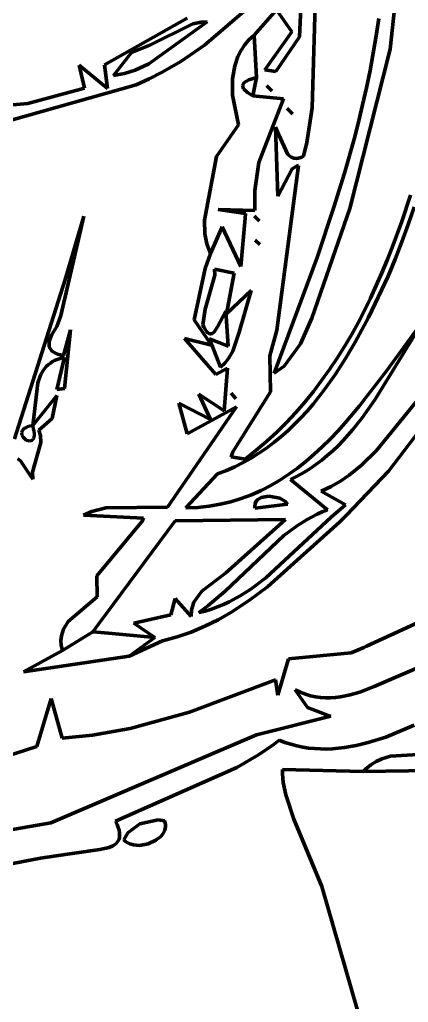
# Model space of a CAD drawing. Header units: millimetres. Extents: x 0 to 10.4, y 0 to 8.2.
# Drawn here: x 7.885 to 8.379, y 1.764 to 3.013 of the extents above; entities that cross this region are included whole.
import ezdxf

# ---------------------------------------------------------------- set-up
doc = ezdxf.new("R2010")
doc.units = ezdxf.units.MM
for name, color, linetype, lineweight in [('color#000000ff', 7, 'CONTINUOUS', 100), ('color#929292ff', 7, 'CONTINUOUS', 100), ('color#ffffffff', 7, 'CONTINUOUS', 100)]:
    doc.layers.add(name, color=color, linetype=linetype, lineweight=lineweight)

msp = doc.modelspace()

# ---------------------------------------------------------------- linework, layer by layer
at = {"layer": 'color#000000ff'}
for p, q in [((8.2625, 3.0974), (8.2567, 2.9007)), ((8.2452, 3.0878), (8.12, 2.9804)), ((8.2408, 2.9909), (8.2452, 3.0878)), ((8.183, 2.9932), (8.2114, 3.0251)), ((8.2114, 3.0251), (8.2309, 2.9972)), ((7.993, 2.9552), (8.0983, 3.0147)), ((8.0494, 2.9568), (8.1235, 3.0101)), ((8.116, 3.0095), (8.1052, 3.0074)), ((8.1235, 3.0101), (8.116, 3.0095)), ((8.1052, 3.0074), (8.0507, 2.9803)), ((8.2309, 2.9972), (8.1967, 2.949)), ((8.1863, 2.9394), (8.183, 2.9932)), ((8.2108, 2.9471), (8.2408, 2.9909)), ((8.0507, 2.9803), (8.0273, 2.9712)), ((8.12, 2.9804), (8.0899, 2.9598)), ((8.0273, 2.9712), (8.0044, 2.9419)), ((8.0899, 2.9598), (8.0663, 2.9459)), ((7.9677, 2.9256), (7.961, 2.955)), ((7.961, 2.955), (7.9968, 2.9255)), ((7.9968, 2.9255), (7.993, 2.9552)), ((8.0187, 2.9443), (8.0323, 2.9487)), ((8.0323, 2.9487), (8.0494, 2.9568)), ((8.1967, 2.949), (8.2108, 2.9471)), ((8.0044, 2.9419), (8.0093, 2.9425)), ((8.0093, 2.9425), (8.0187, 2.9443)), ((8.05, 2.9376), (8.0332, 2.9301)), ((8.0663, 2.9459), (8.05, 2.9376)), ((8.1817, 2.9161), (8.1863, 2.9394)), ((8.0332, 2.9301), (7.8745, 2.8849)), ((7.896, 2.9063), (7.9677, 2.9256)), ((8.1992, 2.9287), (8.2016, 2.9264)), ((8.2056, 2.9224), (8.1992, 2.9287)), ((8.2016, 2.9264), (8.2056, 2.9224)), ((8.2205, 2.9122), (8.1817, 2.9161)), ((8.1892, 2.8312), (8.2205, 2.9122)), ((7.5681, 2.8774), (7.896, 2.9063)), ((8.2249, 2.8998), (8.2289, 2.896)), ((8.2317, 2.8933), (8.2249, 2.8998)), ((8.2567, 2.9007), (8.2499, 2.8567)), ((8.2289, 2.896), (8.2317, 2.8933)), ((8.2141, 2.8672), (8.2102, 2.876)), ((8.2102, 2.876), (8.2131, 2.7884)), ((8.2261, 2.8415), (8.2141, 2.8672)), ((8.2499, 2.8567), (8.246, 2.8392)), ((8.2302, 2.8379), (8.2261, 2.8415)), ((8.2335, 2.8366), (8.2302, 2.8379)), ((8.2371, 2.8363), (8.2335, 2.8366)), ((8.2392, 2.8366), (8.2371, 2.8363)), ((8.2413, 2.8371), (8.2392, 2.8366)), ((8.2436, 2.838), (8.2413, 2.8371)), ((8.246, 2.8392), (8.2436, 2.838)), ((8.1839, 2.7959), (8.1892, 2.8312)), ((8.2395, 2.8274), (8.212, 2.6182)), ((8.2131, 2.7884), (8.2314, 2.8232)), ((8.2314, 2.8232), (8.2379, 2.8271)), ((8.2379, 2.8271), (8.2395, 2.8274)), ((8.1842, 2.7701), (8.1839, 2.7959)), ((8.3707, 2.7565), (8.3817, 2.7899)), ((8.3862, 2.7745), (8.3786, 2.7524)), ((7.9669, 2.763), (7.9378, 2.6371)), ((7.9431, 2.6825), (7.9669, 2.763)), ((8.1724, 2.7664), (8.1377, 2.7715)), ((8.1377, 2.7715), (8.1842, 2.7701)), ((8.1663, 2.6992), (8.1719, 2.7607)), ((8.1719, 2.7607), (8.1724, 2.7664)), ((8.1837, 2.7633), (8.1845, 2.7624)), ((8.1897, 2.757), (8.1837, 2.7633)), ((8.1845, 2.7624), (8.1897, 2.757)), ((8.1276, 2.7155), (8.1425, 2.7495)), ((8.1425, 2.7495), (8.1663, 2.6992)), ((8.3586, 2.7234), (8.3707, 2.7565)), ((8.3786, 2.7524), (8.3705, 2.7304)), ((8.1845, 2.7328), (8.1906, 2.7273)), ((8.1906, 2.7273), (8.1845, 2.7328)), ((8.3522, 2.7071), (8.3586, 2.7234)), ((8.3705, 2.7304), (8.3621, 2.7085)), ((8.1212, 2.6964), (8.1276, 2.7155)), ((8.3454, 2.6909), (8.3522, 2.7071)), ((8.3621, 2.7085), (8.3532, 2.6869)), ((8.1069, 2.6313), (8.1212, 2.6964)), ((8.1334, 2.6881), (8.121, 2.6448)), ((8.1328, 2.6959), (8.1334, 2.6881)), ((8.1578, 2.6908), (8.1328, 2.6959)), ((8.148, 2.639), (8.1578, 2.6908)), ((8.3532, 2.6869), (8.3283, 2.6343)), ((8.3383, 2.6748), (8.3454, 2.6909)), ((7.8791, 2.48), (7.9431, 2.6825)), ((8.3309, 2.6589), (8.3383, 2.6748)), ((8.1792, 2.6688), (8.148, 2.639)), ((8.1643, 2.6156), (8.1792, 2.6688)), ((8.3232, 2.6432), (8.3309, 2.6589)), ((7.9378, 2.6371), (7.9326, 2.6231)), ((8.121, 2.6448), (8.1182, 2.6251)), ((8.1365, 2.6224), (8.1472, 2.6426)), ((8.1472, 2.6426), (8.1502, 2.598)), ((8.3151, 2.6277), (8.3232, 2.6432)), ((7.9326, 2.6231), (7.9261, 2.6127)), ((8.1291, 2.599), (8.1069, 2.6313)), ((8.1182, 2.6251), (8.1195, 2.6222)), ((8.1318, 2.6154), (8.1365, 2.6224)), ((8.3066, 2.6125), (8.3151, 2.6277)), ((8.3283, 2.6343), (8.3114, 2.6029)), ((8.4006, 2.6342), (8.3366, 2.5298)), ((8.3517, 2.5671), (8.3926, 2.6234)), ((8.4967, 2.6271), (8.354, 2.4396)), ((7.9261, 2.6127), (7.9229, 2.6039)), ((7.9412, 2.5861), (7.9502, 2.6187)), ((7.9502, 2.6187), (7.9423, 2.5441)), ((8.1195, 2.6222), (8.1208, 2.6197)), ((8.1208, 2.6197), (8.122, 2.6177)), ((8.122, 2.6177), (8.1232, 2.6161)), ((8.1232, 2.6161), (8.1244, 2.6149)), ((8.1244, 2.6149), (8.1255, 2.614)), ((8.1255, 2.614), (8.1267, 2.6135)), ((8.1267, 2.6135), (8.1277, 2.6134)), ((8.1277, 2.6134), (8.1298, 2.6139)), ((8.1298, 2.6139), (8.1318, 2.6154)), ((8.1562, 2.5916), (8.1643, 2.6156)), ((8.212, 2.6182), (8.2032, 2.5856)), ((8.2978, 2.5975), (8.3066, 2.6125)), ((7.9229, 2.6039), (7.9231, 2.5969)), ((8.1345, 2.5619), (8.0948, 2.6077)), ((8.0948, 2.6077), (8.1291, 2.599)), ((8.1502, 2.598), (8.1264, 2.6071)), ((8.1264, 2.6071), (8.1406, 2.5711)), ((8.2886, 2.5828), (8.2978, 2.5975)), ((8.3114, 2.6029), (8.2993, 2.5823)), ((7.9231, 2.5969), (7.9265, 2.5915)), ((7.9265, 2.5915), (7.9334, 2.5878)), ((7.9334, 2.5878), (7.9412, 2.5861)), ((8.1507, 2.5823), (8.1562, 2.5916)), ((8.2032, 2.5856), (8.2041, 2.5399)), ((7.9217, 2.5743), (7.9192, 2.572)), ((7.9244, 2.5765), (7.9217, 2.5743)), ((7.9273, 2.5784), (7.9244, 2.5765)), ((7.9306, 2.5801), (7.9273, 2.5784)), ((7.9342, 2.5816), (7.9306, 2.5801)), ((7.9328, 2.5428), (7.9425, 2.5838)), ((7.9382, 2.5828), (7.9342, 2.5816)), ((7.9425, 2.5838), (7.9382, 2.5828)), ((8.1406, 2.5711), (8.1461, 2.5765)), ((8.1461, 2.5765), (8.1507, 2.5823)), ((8.2789, 2.5683), (8.2886, 2.5828)), ((8.2993, 2.5823), (8.2864, 2.5623)), ((7.9119, 2.5611), (7.9085, 2.5515)), ((7.9151, 2.5669), (7.9119, 2.5611)), ((7.9192, 2.572), (7.9151, 2.5669)), ((8.1494, 2.5701), (8.1345, 2.5619)), ((8.1453, 2.5156), (8.1494, 2.5701)), ((8.2689, 2.5542), (8.2789, 2.5683)), ((8.2864, 2.5623), (8.2727, 2.5429)), ((8.3171, 2.522), (8.3517, 2.5671)), ((7.9085, 2.5515), (7.9026, 2.5005)), ((8.2584, 2.5404), (8.2689, 2.5542)), ((8.3387, 2.4654), (8.4071, 2.5497)), ((7.902, 2.4971), (7.9328, 2.5352)), ((7.9328, 2.5352), (7.9266, 2.5058)), ((7.9423, 2.5441), (7.9328, 2.5428)), ((8.1277, 2.5047), (8.113, 2.5371)), ((8.113, 2.5371), (8.1453, 2.5156)), ((8.1538, 2.5384), (8.1586, 2.5329)), ((8.16, 2.5314), (8.1538, 2.5384)), ((8.2041, 2.5399), (8.156, 2.4636)), ((8.2474, 2.5269), (8.2584, 2.5404)), ((8.2727, 2.5429), (8.2655, 2.5335)), ((8.0983, 2.4865), (8.0874, 2.5255)), ((8.0874, 2.5255), (8.1277, 2.5047)), ((8.1586, 2.5329), (8.16, 2.5314)), ((8.236, 2.5138), (8.2474, 2.5269)), ((8.258, 2.5244), (8.2503, 2.5155)), ((8.2655, 2.5335), (8.258, 2.5244)), ((8.3366, 2.5298), (8.3202, 2.5067)), ((8.0733, 2.3932), (8.1608, 2.521)), ((8.1608, 2.521), (8.0983, 2.4865)), ((8.2241, 2.501), (8.236, 2.5138)), ((8.2503, 2.5155), (8.2424, 2.5069)), ((8.2988, 2.5004), (8.3171, 2.522)), ((7.9026, 2.5005), (7.902, 2.4971)), ((7.9266, 2.5058), (7.9097, 2.491)), ((8.2118, 2.4887), (8.2241, 2.501)), ((8.2342, 2.4985), (8.2258, 2.4905)), ((8.2424, 2.5069), (8.2342, 2.4985)), ((8.2893, 2.4899), (8.2988, 2.5004)), ((8.3202, 2.5067), (8.3085, 2.492)), ((7.8881, 2.4891), (7.8879, 2.4876)), ((7.8879, 2.4876), (7.8884, 2.4848)), ((7.8887, 2.4905), (7.8881, 2.4891)), ((7.8897, 2.4919), (7.8887, 2.4905)), ((7.8911, 2.4931), (7.8897, 2.4919)), ((7.8931, 2.4943), (7.8911, 2.4931)), ((7.8955, 2.4954), (7.8931, 2.4943)), ((7.8985, 2.4963), (7.8955, 2.4954)), ((7.902, 2.4971), (7.8985, 2.4963)), ((7.9031, 2.4931), (7.902, 2.4971)), ((7.9038, 2.4897), (7.9031, 2.4931)), ((7.9041, 2.4868), (7.9038, 2.4897)), ((7.9041, 2.4843), (7.9041, 2.4868)), ((7.9097, 2.491), (7.912, 2.4842)), ((8.1989, 2.4768), (8.2118, 2.4887)), ((8.2258, 2.4905), (8.2171, 2.4828)), ((8.2796, 2.4798), (8.2893, 2.4899)), ((8.3085, 2.492), (8.2961, 2.4781)), ((7.8884, 2.4848), (7.8899, 2.4822)), ((7.8899, 2.4822), (7.8934, 2.4791)), ((7.8934, 2.4791), (7.8976, 2.4776)), ((7.8976, 2.4776), (7.9002, 2.4779)), ((7.9002, 2.4779), (7.9014, 2.4785)), ((7.9014, 2.4785), (7.9024, 2.4794)), ((7.9124, 2.4755), (7.9017, 2.4378)), ((7.9024, 2.4794), (7.9032, 2.4806)), ((7.9032, 2.4806), (7.9038, 2.4823)), ((7.9038, 2.4823), (7.9041, 2.4843)), ((7.912, 2.4842), (7.9124, 2.4755)), ((8.1855, 2.4653), (8.1989, 2.4768)), ((8.2081, 2.4754), (8.1988, 2.4685)), ((8.2171, 2.4828), (8.2081, 2.4754)), ((8.2697, 2.47), (8.2796, 2.4798)), ((8.2961, 2.4781), (8.2897, 2.4714)), ((8.156, 2.4636), (8.154, 2.4572)), ((8.1716, 2.4542), (8.1855, 2.4653)), ((8.1892, 2.4619), (8.1794, 2.4557)), ((8.1988, 2.4685), (8.1892, 2.4619)), ((8.2491, 2.4516), (8.2595, 2.4606)), ((8.2595, 2.4606), (8.2697, 2.47)), ((8.283, 2.465), (8.2761, 2.4589)), ((8.2897, 2.4714), (8.283, 2.465)), ((8.3196, 2.4465), (8.3387, 2.4654)), ((7.8866, 2.4524), (7.8833, 2.4547)), ((7.8984, 2.4345), (7.8866, 2.4524)), ((8.154, 2.4572), (8.1716, 2.4542)), ((8.1692, 2.45), (8.1587, 2.4447)), ((8.1794, 2.4557), (8.1692, 2.45)), ((8.2384, 2.4431), (8.2491, 2.4516)), ((8.269, 2.453), (8.2616, 2.4474)), ((8.2761, 2.4589), (8.269, 2.453)), ((7.9017, 2.4378), (7.902, 2.4288)), ((8.1367, 2.4356), (8.0965, 2.3925)), ((8.1479, 2.4399), (8.1367, 2.4356)), ((8.1587, 2.4447), (8.1479, 2.4399)), ((8.2159, 2.4277), (8.2273, 2.4351)), ((8.2273, 2.4351), (8.2384, 2.4431)), ((8.2461, 2.4372), (8.2379, 2.4326)), ((8.254, 2.4422), (8.2461, 2.4372)), ((8.2616, 2.4474), (8.254, 2.4422)), ((8.354, 2.4396), (8.2999, 2.3826)), ((8.3039, 2.4338), (8.3196, 2.4465)), ((7.902, 2.4288), (7.8984, 2.4345)), ((8.2042, 2.4208), (8.2159, 2.4277)), ((8.2379, 2.4326), (8.2294, 2.4284)), ((8.2294, 2.4284), (8.2764, 2.3899)), ((8.2808, 2.4194), (8.2927, 2.4262)), ((8.2927, 2.4262), (8.3039, 2.4338)), ((8.1798, 2.4091), (8.1922, 2.4146)), ((8.1922, 2.4146), (8.2042, 2.4208)), ((8.2681, 2.4135), (8.2808, 2.4194)), ((8.2992, 2.3963), (8.2681, 2.4135)), ((8.1401, 2.397), (8.1537, 2.4002)), ((8.1537, 2.4002), (8.1669, 2.4043)), ((8.1669, 2.4043), (8.1798, 2.4091)), ((8.1843, 2.3978), (8.184, 2.3942)), ((8.1856, 2.4008), (8.1843, 2.3978)), ((8.1877, 2.4032), (8.1856, 2.4008)), ((8.1921, 2.4057), (8.1877, 2.4032)), ((8.2017, 2.4074), (8.1921, 2.4057)), ((8.2158, 2.4048), (8.2017, 2.4074)), ((8.2222, 2.401), (8.2158, 2.4048)), ((8.2254, 2.3972), (8.2222, 2.401)), ((7.9666, 2.3831), (7.9769, 2.3879)), ((7.9769, 2.3879), (7.9947, 2.3926)), ((7.9947, 2.3926), (8.0733, 2.3932)), ((8.0965, 2.3925), (8.1115, 2.3931)), ((8.1115, 2.3931), (8.126, 2.3946)), ((8.126, 2.3946), (8.1401, 2.397)), ((8.184, 2.3942), (8.1843, 2.3922)), ((8.1843, 2.3922), (8.2254, 2.3972)), ((8.2696, 2.3873), (8.263, 2.3844)), ((8.2764, 2.3899), (8.2696, 2.3873)), ((8.2809, 2.3805), (8.2992, 2.3963)), ((8.0429, 2.3792), (7.9666, 2.3831)), ((7.9836, 2.3062), (8.0416, 2.3761)), ((8.0828, 2.3759), (7.9854, 2.2447)), ((8.0416, 2.3761), (8.0429, 2.3792)), ((8.2231, 2.3777), (8.0828, 2.3759)), ((8.1468, 2.3096), (8.2231, 2.3777)), ((8.1982, 2.3035), (8.2809, 2.3805)), ((8.2918, 2.3749), (8.2003, 2.2922)), ((8.2503, 2.3778), (8.2381, 2.3702)), ((8.263, 2.3844), (8.2503, 2.3778)), ((8.2999, 2.3826), (8.2918, 2.3749)), ((8.2381, 2.3702), (8.2208, 2.3573)), ((8.2208, 2.3573), (8.1462, 2.2868)), ((8.3257, 2.2168), (8.6298, 2.3569)), ((7.9839, 2.2795), (7.9836, 2.3062)), ((8.1168, 2.2865), (8.1468, 2.3096)), ((8.179, 2.2892), (8.1982, 2.3035)), ((8.1067, 2.2727), (8.1168, 2.2865)), ((8.1462, 2.2868), (8.1243, 2.2678)), ((8.1655, 2.2807), (8.179, 2.2892)), ((8.2003, 2.2922), (8.1774, 2.2751)), ((7.9469, 2.2482), (7.9839, 2.2795)), ((8.0773, 2.2564), (8.0831, 2.2771)), ((8.0831, 2.2771), (8.1031, 2.2546)), ((8.1037, 2.263), (8.1067, 2.2727)), ((8.1441, 2.2697), (8.1514, 2.2731)), ((8.1514, 2.2731), (8.1655, 2.2807)), ((8.1774, 2.2751), (8.1537, 2.2596)), ((8.1031, 2.2546), (8.1037, 2.263)), ((8.1243, 2.2678), (8.1129, 2.2593)), ((8.1129, 2.2593), (8.121, 2.2614)), ((8.121, 2.2614), (8.1289, 2.2638)), ((8.1289, 2.2638), (8.1366, 2.2666)), ((8.1366, 2.2666), (8.1441, 2.2697)), ((7.941, 2.2382), (7.9469, 2.2482)), ((8.0303, 2.246), (8.0773, 2.2564)), ((8.1374, 2.2503), (8.1205, 2.242)), ((8.1537, 2.2596), (8.1374, 2.2503)), ((7.9384, 2.23), (7.941, 2.2382)), ((7.9854, 2.2447), (7.9783, 2.235)), ((8.0572, 2.2277), (8.0303, 2.246)), ((8.1205, 2.242), (8.1032, 2.2347)), ((7.9378, 2.2241), (7.9384, 2.23)), ((7.9382, 2.2179), (7.9378, 2.2241)), ((7.9783, 2.235), (7.9397, 2.2112)), ((8.0245, 2.2042), (8.0572, 2.2277)), ((8.0668, 2.2237), (8.0245, 2.2042)), ((8.0761, 2.2259), (8.0668, 2.2237)), ((8.0853, 2.2285), (8.0761, 2.2259)), ((8.0943, 2.2314), (8.0853, 2.2285)), ((8.1032, 2.2347), (8.0943, 2.2314)), ((7.9397, 2.2112), (7.9382, 2.2179)), ((8.3065, 2.2082), (8.3226, 2.215)), ((8.3226, 2.215), (8.3257, 2.2168)), ((8.2132, 2.1545), (8.2269, 2.2008)), ((8.2269, 2.2008), (8.3065, 2.2082)), ((8.4026, 2.1942), (8.3355, 2.1653)), ((8.101, 2.1328), (8.2103, 2.1738)), ((8.2103, 2.1738), (8.2132, 2.1545)), ((8.2417, 2.1581), (8.2351, 2.1611)), ((8.2351, 2.1611), (8.251, 2.1386)), ((8.3355, 2.1653), (8.3173, 2.1584)), ((7.9072, 2.0893), (7.9254, 2.1502)), ((7.9254, 2.1502), (7.9394, 2.0997)), ((8.2483, 2.1557), (8.2417, 2.1581)), ((8.2548, 2.1538), (8.2483, 2.1557)), ((8.2612, 2.1524), (8.2548, 2.1538)), ((8.2676, 2.1516), (8.2612, 2.1524)), ((8.2739, 2.1511), (8.2676, 2.1516)), ((8.2802, 2.1511), (8.2739, 2.1511)), ((8.2865, 2.1515), (8.2802, 2.1511)), ((8.2927, 2.1523), (8.2865, 2.1515)), ((8.305, 2.1548), (8.2927, 2.1523)), ((8.3173, 2.1584), (8.305, 2.1548)), ((8.251, 2.1386), (8.2783, 2.128)), ((8.0259, 2.1123), (8.101, 2.1328)), ((8.2807, 2.1277), (8.186, 2.1039)), ((8.2783, 2.128), (8.2807, 2.1277)), ((7.9781, 2.1037), (8.0259, 2.1123)), ((8.3502, 2.1012), (8.3863, 2.1163)), ((8.186, 2.1039), (7.9252, 1.9923)), ((7.9394, 2.0997), (7.9781, 2.1037)), ((8.328, 2.0941), (8.3502, 2.1012)), ((7.5485, 1.9734), (7.9072, 2.0893)), ((8.1887, 2.0786), (8.2084, 2.0923)), ((8.2084, 2.0923), (8.2148, 2.0972)), ((8.2148, 2.0972), (8.2222, 2.0944)), ((8.2222, 2.0944), (8.2297, 2.092)), ((8.2297, 2.092), (8.2372, 2.09)), ((8.2372, 2.09), (8.2448, 2.0885)), ((8.2448, 2.0885), (8.2523, 2.0873)), ((8.2523, 2.0873), (8.2599, 2.0865)), ((8.2599, 2.0865), (8.2675, 2.0861)), ((8.2675, 2.0861), (8.2751, 2.086)), ((8.2751, 2.086), (8.2827, 2.0863)), ((8.2827, 2.0863), (8.2978, 2.0878)), ((8.2978, 2.0878), (8.3129, 2.0904)), ((8.3129, 2.0904), (8.328, 2.0941)), ((8.1611, 2.0626), (8.1887, 2.0786)), ((8.3454, 2.0734), (8.3383, 2.0701)), ((8.3565, 2.0768), (8.3454, 2.0734)), ((8.4193, 2.0809), (8.3565, 2.0768)), ((8.0071, 1.9944), (8.1611, 2.0626)), ((8.3247, 2.0605), (8.3215, 2.0573)), ((8.3313, 2.0658), (8.3247, 2.0605)), ((8.3383, 2.0701), (8.3313, 2.0658)), ((8.3215, 2.0573), (8.2191, 2.06)), ((8.2191, 2.06), (8.2192, 2.0544)), ((8.2192, 2.0544), (8.2202, 2.0435)), ((8.2202, 2.0435), (8.2233, 2.0276)), ((8.2233, 2.0276), (8.2335, 1.9969)), ((7.9252, 1.9923), (7.844, 1.9782)), ((8.0091, 1.9902), (8.0071, 1.9944)), ((8.0106, 1.9863), (8.0091, 1.9902)), ((8.0116, 1.9827), (8.0106, 1.9863)), ((8.0381, 1.9911), (8.0228, 1.9795)), ((8.0613, 1.996), (8.0381, 1.9911)), ((8.0692, 1.9948), (8.0613, 1.996)), ((8.07, 1.9922), (8.0692, 1.9948)), ((8.0705, 1.9898), (8.07, 1.9922)), ((8.0703, 1.985), (8.0705, 1.9874)), ((8.0705, 1.9874), (8.0705, 1.9898)), ((8.2335, 1.9969), (8.269, 1.9113)), ((8.0122, 1.9795), (8.0116, 1.9827)), ((8.0116, 1.9716), (8.0122, 1.9739)), ((8.0124, 1.9766), (8.0122, 1.9795)), ((8.0122, 1.9739), (8.0124, 1.9766)), ((8.0228, 1.9795), (8.0179, 1.9707)), ((8.0585, 1.97), (8.0646, 1.9748)), ((8.0646, 1.9748), (8.0677, 1.9786)), ((8.0677, 1.9786), (8.0697, 1.9828)), ((8.0697, 1.9828), (8.0703, 1.985)), ((7.9871, 1.9583), (7.9989, 1.961)), ((7.9989, 1.961), (8.0038, 1.9631)), ((8.0038, 1.9631), (8.0059, 1.9644)), ((8.0059, 1.9644), (8.0078, 1.9659)), ((8.0078, 1.9659), (8.0094, 1.9675)), ((8.0094, 1.9675), (8.0107, 1.9694)), ((8.0107, 1.9694), (8.0116, 1.9716)), ((8.0179, 1.9707), (8.0194, 1.969)), ((8.0194, 1.969), (8.0212, 1.9676)), ((8.0212, 1.9676), (8.0252, 1.9654)), ((8.0252, 1.9654), (8.0299, 1.9641)), ((8.0299, 1.9641), (8.0377, 1.9636)), ((8.0377, 1.9636), (8.0485, 1.9655)), ((8.0485, 1.9655), (8.0585, 1.97)), ((7.912, 1.9473), (7.932, 1.9505)), ((7.932, 1.9505), (7.952, 1.9534)), ((7.952, 1.9534), (7.9871, 1.9583)), ((7.8724, 1.9396), (7.8921, 1.9436)), ((7.8921, 1.9436), (7.912, 1.9473)), ((8.269, 1.9113), (8.3636, 1.5836))]:
    msp.add_line(p, q, dxfattribs=at)
at = {"layer": 'color#929292ff'}
for p, q in [((8.3733, 3.1353), (8.3558, 2.9753)), ((8.3383, 2.9922), (8.3415, 3.0143)), ((8.1709, 2.9803), (8.1765, 2.987)), ((8.1765, 2.987), (8.183, 2.9932)), ((8.183, 2.9932), (8.1863, 2.9394)), ((8.3345, 2.9702), (8.3383, 2.9922)), ((8.1626, 2.9658), (8.1663, 2.9732)), ((8.1663, 2.9732), (8.1709, 2.9803)), ((8.3558, 2.9753), (8.3048, 2.7727)), ((8.1585, 2.9541), (8.1626, 2.9658)), ((8.3304, 2.9482), (8.3345, 2.9702)), ((8.1557, 2.9378), (8.1585, 2.9541)), ((8.3258, 2.9263), (8.3304, 2.9482)), ((8.1557, 2.9167), (8.1557, 2.9378)), ((8.1766, 2.9365), (8.1706, 2.9331)), ((8.1863, 2.9394), (8.1766, 2.9365)), ((8.1706, 2.9331), (8.1683, 2.9293)), ((8.1683, 2.9293), (8.1697, 2.925)), ((8.1697, 2.925), (8.1749, 2.9202)), ((8.1992, 2.9287), (8.2056, 2.9224)), ((8.2016, 2.9264), (8.1992, 2.9287)), ((8.2056, 2.9224), (8.2016, 2.9264)), ((8.3209, 2.9044), (8.3258, 2.9263)), ((8.1632, 2.8791), (8.1557, 2.9167)), ((8.1749, 2.9202), (8.1817, 2.9161)), ((8.1817, 2.9161), (8.2205, 2.9122)), ((8.2205, 2.9122), (8.1892, 2.8312)), ((8.3156, 2.8827), (8.3209, 2.9044)), ((8.1354, 2.8389), (8.1632, 2.8791)), ((8.31, 2.8609), (8.3156, 2.8827)), ((8.2978, 2.8177), (8.31, 2.8609)), ((8.1202, 2.7579), (8.1354, 2.8389)), ((8.1892, 2.8312), (8.1839, 2.7959)), ((8.2845, 2.7747), (8.2978, 2.8177)), ((8.1839, 2.7959), (8.1842, 2.7701)), ((8.3048, 2.7727), (8.2566, 2.6334)), ((8.263, 2.7107), (8.2845, 2.7747)), ((8.1842, 2.7701), (8.1377, 2.7715)), ((8.1377, 2.7715), (8.1724, 2.7664)), ((8.1719, 2.7607), (8.1663, 2.6992)), ((8.1724, 2.7664), (8.1719, 2.7607)), ((8.1837, 2.7633), (8.1897, 2.757)), ((8.1845, 2.7624), (8.1837, 2.7633)), ((8.1897, 2.757), (8.1845, 2.7624)), ((8.1207, 2.7408), (8.1202, 2.7579)), ((8.1425, 2.7495), (8.1276, 2.7155)), ((8.1663, 2.6992), (8.1425, 2.7495)), ((8.1231, 2.7281), (8.1207, 2.7408)), ((8.1259, 2.7197), (8.1231, 2.7281)), ((8.1845, 2.7328), (8.1906, 2.7273)), ((8.1906, 2.7273), (8.1845, 2.7328)), ((8.1276, 2.7155), (8.1259, 2.7197)), ((8.2086, 2.5637), (8.263, 2.7107)), ((8.2566, 2.6334), (8.2421, 2.6007)), ((8.2421, 2.6007), (8.2211, 2.5724)), ((8.2211, 2.5724), (8.2086, 2.5637)), ((8.184, 2.3942), (8.1843, 2.3978)), ((8.1843, 2.3978), (8.1856, 2.4008)), ((8.1856, 2.4008), (8.1877, 2.4032)), ((8.1877, 2.4032), (8.1921, 2.4057)), ((8.1921, 2.4057), (8.2017, 2.4074)), ((8.2017, 2.4074), (8.2158, 2.4048)), ((8.2158, 2.4048), (8.2222, 2.401)), ((8.2222, 2.401), (8.2254, 2.3972)), ((8.1843, 2.3922), (8.184, 2.3942)), ((8.2254, 2.3972), (8.1843, 2.3922)), ((7.9397, 2.2112), (7.9783, 2.235)), ((7.9783, 2.235), (7.9983, 2.2331)), ((7.9983, 2.2331), (8.0572, 2.2277)), ((8.0572, 2.2277), (8.0245, 2.2042)), ((7.8904, 2.1841), (7.9397, 2.2112)), ((8.0245, 2.2042), (7.8904, 2.1841)), ((8.3383, 2.0701), (8.3454, 2.0734)), ((8.3454, 2.0734), (8.3565, 2.0768)), ((8.3565, 2.0768), (8.4193, 2.0809)), ((8.3215, 2.0573), (8.3247, 2.0605)), ((8.3247, 2.0605), (8.3313, 2.0658)), ((8.3313, 2.0658), (8.3383, 2.0701)), ((8.4079, 2.0589), (8.3215, 2.0573))]:
    msp.add_line(p, q, dxfattribs=at)
at = {"layer": 'color#ffffffff'}
for p, q in [((8.3558, 2.9753), (8.3733, 3.1353)), ((8.2567, 2.9007), (8.2625, 3.0974)), ((8.12, 2.9804), (8.2452, 3.0878)), ((8.2452, 3.0878), (8.2408, 2.9909)), ((8.2114, 3.0251), (8.183, 2.9932)), ((8.2309, 2.9972), (8.2114, 3.0251)), ((8.0983, 3.0147), (7.993, 2.9552)), ((8.1235, 3.0101), (8.0494, 2.9568)), ((8.1052, 3.0074), (8.116, 3.0095)), ((8.116, 3.0095), (8.1235, 3.0101)), ((8.3415, 3.0143), (8.3383, 2.9922)), ((8.0507, 2.9803), (8.1052, 3.0074)), ((8.1967, 2.949), (8.2309, 2.9972)), ((8.1765, 2.987), (8.1709, 2.9803)), ((8.183, 2.9932), (8.1765, 2.987)), ((8.2408, 2.9909), (8.2108, 2.9471)), ((8.3383, 2.9922), (8.3345, 2.9702)), ((8.0273, 2.9712), (8.0507, 2.9803)), ((8.0899, 2.9598), (8.12, 2.9804)), ((8.1663, 2.9732), (8.1626, 2.9658)), ((8.1709, 2.9803), (8.1663, 2.9732)), ((8.3048, 2.7727), (8.3558, 2.9753)), ((8.0044, 2.9419), (8.0273, 2.9712)), ((8.0663, 2.9459), (8.0899, 2.9598)), ((8.1626, 2.9658), (8.1585, 2.9541)), ((8.3345, 2.9702), (8.3304, 2.9482)), ((7.9968, 2.9255), (7.961, 2.955)), ((7.961, 2.955), (7.9677, 2.9256)), ((7.993, 2.9552), (7.9968, 2.9255)), ((8.0323, 2.9487), (8.0187, 2.9443)), ((8.0494, 2.9568), (8.0323, 2.9487)), ((8.1585, 2.9541), (8.1557, 2.9378)), ((8.2108, 2.9471), (8.1967, 2.949)), ((8.3304, 2.9482), (8.3258, 2.9263)), ((8.0093, 2.9425), (8.0044, 2.9419)), ((8.0187, 2.9443), (8.0093, 2.9425)), ((8.0332, 2.9301), (8.05, 2.9376)), ((8.05, 2.9376), (8.0663, 2.9459)), ((8.1557, 2.9378), (8.1557, 2.9167)), ((8.1706, 2.9331), (8.1766, 2.9365)), ((8.1766, 2.9365), (8.1863, 2.9394)), ((8.1863, 2.9394), (8.1817, 2.9161)), ((7.8745, 2.8849), (8.0332, 2.9301)), ((7.9677, 2.9256), (7.896, 2.9063)), ((8.1683, 2.9293), (8.1706, 2.9331)), ((8.1697, 2.925), (8.1683, 2.9293)), ((8.1749, 2.9202), (8.1697, 2.925)), ((8.3258, 2.9263), (8.3209, 2.9044)), ((8.1557, 2.9167), (8.1632, 2.8791)), ((8.1817, 2.9161), (8.1749, 2.9202)), ((7.896, 2.9063), (7.5681, 2.8774)), ((8.2249, 2.8998), (8.2317, 2.8933)), ((8.2289, 2.896), (8.2249, 2.8998)), ((8.2499, 2.8567), (8.2567, 2.9007)), ((8.3209, 2.9044), (8.3156, 2.8827)), ((8.2317, 2.8933), (8.2289, 2.896)), ((8.1632, 2.8791), (8.1354, 2.8389)), ((8.2131, 2.7884), (8.2102, 2.876)), ((8.2102, 2.876), (8.2141, 2.8672)), ((8.3156, 2.8827), (8.31, 2.8609)), ((8.2141, 2.8672), (8.2261, 2.8415)), ((8.31, 2.8609), (8.2978, 2.8177)), ((8.246, 2.8392), (8.2499, 2.8567)), ((8.1354, 2.8389), (8.1202, 2.7579)), ((8.2261, 2.8415), (8.2302, 2.8379)), ((8.2302, 2.8379), (8.2335, 2.8366)), ((8.2335, 2.8366), (8.2371, 2.8363)), ((8.2371, 2.8363), (8.2392, 2.8366)), ((8.2392, 2.8366), (8.2413, 2.8371)), ((8.2413, 2.8371), (8.2436, 2.838)), ((8.2436, 2.838), (8.246, 2.8392)), ((8.212, 2.6182), (8.2395, 2.8274)), ((8.2314, 2.8232), (8.2131, 2.7884)), ((8.2379, 2.8271), (8.2314, 2.8232)), ((8.2395, 2.8274), (8.2379, 2.8271)), ((8.2978, 2.8177), (8.2845, 2.7747)), ((8.3817, 2.7899), (8.3707, 2.7565)), ((8.2566, 2.6334), (8.3048, 2.7727)), ((8.2845, 2.7747), (8.263, 2.7107)), ((8.3786, 2.7524), (8.3862, 2.7745)), ((7.9378, 2.6371), (7.9669, 2.763)), ((7.9669, 2.763), (7.9431, 2.6825)), ((8.1202, 2.7579), (8.1207, 2.7408)), ((8.3707, 2.7565), (8.3586, 2.7234)), ((8.3705, 2.7304), (8.3786, 2.7524)), ((8.1207, 2.7408), (8.1231, 2.7281)), ((8.1231, 2.7281), (8.1259, 2.7197)), ((8.3586, 2.7234), (8.3522, 2.7071)), ((8.3621, 2.7085), (8.3705, 2.7304)), ((8.1276, 2.7155), (8.1212, 2.6964)), ((8.1259, 2.7197), (8.1276, 2.7155)), ((8.263, 2.7107), (8.2086, 2.5637)), ((8.3522, 2.7071), (8.3454, 2.6909)), ((8.3532, 2.6869), (8.3621, 2.7085)), ((8.1212, 2.6964), (8.1069, 2.6313)), ((8.121, 2.6448), (8.1334, 2.6881)), ((8.1328, 2.6959), (8.1578, 2.6908)), ((8.1334, 2.6881), (8.1328, 2.6959)), ((8.1578, 2.6908), (8.148, 2.639)), ((8.3283, 2.6343), (8.3532, 2.6869)), ((8.3454, 2.6909), (8.3383, 2.6748)), ((7.9431, 2.6825), (7.8791, 2.48)), ((8.3383, 2.6748), (8.3309, 2.6589)), ((8.148, 2.639), (8.1792, 2.6688)), ((8.1792, 2.6688), (8.1643, 2.6156)), ((8.3309, 2.6589), (8.3232, 2.6432)), ((7.9326, 2.6231), (7.9378, 2.6371)), ((8.1182, 2.6251), (8.121, 2.6448)), ((8.1472, 2.6426), (8.1365, 2.6224)), ((8.1502, 2.598), (8.1472, 2.6426)), ((8.3232, 2.6432), (8.3151, 2.6277)), ((7.9261, 2.6127), (7.9326, 2.6231)), ((8.1069, 2.6313), (8.1291, 2.599)), ((8.1195, 2.6222), (8.1182, 2.6251)), ((8.1365, 2.6224), (8.1318, 2.6154)), ((8.2421, 2.6007), (8.2566, 2.6334)), ((8.3151, 2.6277), (8.3066, 2.6125)), ((8.3114, 2.6029), (8.3283, 2.6343)), ((8.3366, 2.5298), (8.4006, 2.6342)), ((8.3926, 2.6234), (8.3517, 2.5671)), ((8.354, 2.4396), (8.4967, 2.6271)), ((7.9229, 2.6039), (7.9261, 2.6127)), ((7.9502, 2.6187), (7.9412, 2.5861)), ((7.9423, 2.5441), (7.9502, 2.6187)), ((8.1208, 2.6197), (8.1195, 2.6222)), ((8.122, 2.6177), (8.1208, 2.6197)), ((8.1232, 2.6161), (8.122, 2.6177)), ((8.1244, 2.6149), (8.1232, 2.6161)), ((8.1255, 2.614), (8.1244, 2.6149)), ((8.1267, 2.6135), (8.1255, 2.614)), ((8.1277, 2.6134), (8.1267, 2.6135)), ((8.1298, 2.6139), (8.1277, 2.6134)), ((8.1318, 2.6154), (8.1298, 2.6139)), ((8.1643, 2.6156), (8.1562, 2.5916)), ((8.2032, 2.5856), (8.212, 2.6182)), ((8.3066, 2.6125), (8.2978, 2.5975)), ((7.9231, 2.5969), (7.9229, 2.6039)), ((8.1291, 2.599), (8.0948, 2.6077)), ((8.0948, 2.6077), (8.1345, 2.5619)), ((8.1406, 2.5711), (8.1264, 2.6071)), ((8.1264, 2.6071), (8.1502, 2.598)), ((8.2211, 2.5724), (8.2421, 2.6007)), ((8.2978, 2.5975), (8.2886, 2.5828)), ((8.2993, 2.5823), (8.3114, 2.6029)), ((7.9265, 2.5915), (7.9231, 2.5969)), ((7.9334, 2.5878), (7.9265, 2.5915)), ((7.9412, 2.5861), (7.9334, 2.5878)), ((8.1562, 2.5916), (8.1507, 2.5823)), ((8.2041, 2.5399), (8.2032, 2.5856)), ((7.9192, 2.572), (7.9217, 2.5743)), ((7.9217, 2.5743), (7.9244, 2.5765)), ((7.9244, 2.5765), (7.9273, 2.5784)), ((7.9273, 2.5784), (7.9306, 2.5801)), ((7.9306, 2.5801), (7.9342, 2.5816)), ((7.9425, 2.5838), (7.9328, 2.5428)), ((7.9342, 2.5816), (7.9382, 2.5828)), ((7.9382, 2.5828), (7.9425, 2.5838)), ((8.1461, 2.5765), (8.1406, 2.5711)), ((8.1507, 2.5823), (8.1461, 2.5765)), ((8.2086, 2.5637), (8.2211, 2.5724)), ((8.2886, 2.5828), (8.2789, 2.5683)), ((8.2864, 2.5623), (8.2993, 2.5823)), ((7.9085, 2.5515), (7.9119, 2.5611)), ((7.9119, 2.5611), (7.9151, 2.5669)), ((7.9151, 2.5669), (7.9192, 2.572)), ((8.1345, 2.5619), (8.1494, 2.5701)), ((8.1494, 2.5701), (8.1453, 2.5156)), ((8.2789, 2.5683), (8.2689, 2.5542)), ((8.2727, 2.5429), (8.2864, 2.5623)), ((8.3517, 2.5671), (8.3171, 2.522)), ((7.9026, 2.5005), (7.9085, 2.5515)), ((8.2689, 2.5542), (8.2584, 2.5404)), ((8.4071, 2.5497), (8.3387, 2.4654)), ((7.9328, 2.5352), (7.902, 2.4971)), ((7.9266, 2.5058), (7.9328, 2.5352)), ((7.9328, 2.5428), (7.9423, 2.5441)), ((8.1453, 2.5156), (8.113, 2.5371)), ((8.113, 2.5371), (8.1277, 2.5047)), ((8.1538, 2.5384), (8.16, 2.5314)), ((8.1586, 2.5329), (8.1538, 2.5384)), ((8.156, 2.4636), (8.2041, 2.5399)), ((8.2584, 2.5404), (8.2474, 2.5269)), ((8.2655, 2.5335), (8.2727, 2.5429)), ((8.1277, 2.5047), (8.0874, 2.5255)), ((8.0874, 2.5255), (8.0983, 2.4865)), ((8.16, 2.5314), (8.1586, 2.5329)), ((8.2474, 2.5269), (8.236, 2.5138)), ((8.2503, 2.5155), (8.258, 2.5244)), ((8.258, 2.5244), (8.2655, 2.5335)), ((8.3202, 2.5067), (8.3366, 2.5298)), ((8.1608, 2.521), (8.0733, 2.3932)), ((8.0983, 2.4865), (8.1608, 2.521)), ((8.236, 2.5138), (8.2241, 2.501)), ((8.2424, 2.5069), (8.2503, 2.5155)), ((8.3171, 2.522), (8.2988, 2.5004)), ((7.902, 2.4971), (7.9026, 2.5005)), ((7.9097, 2.491), (7.9266, 2.5058)), ((8.2241, 2.501), (8.2118, 2.4887)), ((8.2258, 2.4905), (8.2342, 2.4985)), ((8.2342, 2.4985), (8.2424, 2.5069)), ((8.2988, 2.5004), (8.2893, 2.4899)), ((8.3085, 2.492), (8.3202, 2.5067)), ((7.8881, 2.4891), (7.8879, 2.4876)), ((7.8879, 2.4876), (7.8884, 2.4848)), ((7.8887, 2.4905), (7.8881, 2.4891)), ((7.8897, 2.4919), (7.8887, 2.4905)), ((7.8911, 2.4931), (7.8897, 2.4919)), ((7.8931, 2.4943), (7.8911, 2.4931)), ((7.8955, 2.4954), (7.8931, 2.4943)), ((7.8985, 2.4963), (7.8955, 2.4954)), ((7.902, 2.4971), (7.8985, 2.4963)), ((7.9031, 2.4931), (7.902, 2.4971)), ((7.9038, 2.4897), (7.9031, 2.4931)), ((7.9041, 2.4868), (7.9038, 2.4897)), ((7.9041, 2.4843), (7.9041, 2.4868)), ((7.912, 2.4842), (7.9097, 2.491)), ((8.2118, 2.4887), (8.1989, 2.4768)), ((8.2171, 2.4828), (8.2258, 2.4905)), ((8.2893, 2.4899), (8.2796, 2.4798)), ((8.2961, 2.4781), (8.3085, 2.492)), ((7.8884, 2.4848), (7.8899, 2.4822)), ((7.8899, 2.4822), (7.8934, 2.4791)), ((7.8934, 2.4791), (7.8976, 2.4776)), ((7.8976, 2.4776), (7.9002, 2.4779)), ((7.9002, 2.4779), (7.9014, 2.4785)), ((7.9014, 2.4785), (7.9024, 2.4794)), ((7.9017, 2.4378), (7.9124, 2.4755)), ((7.9024, 2.4794), (7.9032, 2.4806)), ((7.9032, 2.4806), (7.9038, 2.4823)), ((7.9038, 2.4823), (7.9041, 2.4843)), ((7.9124, 2.4755), (7.912, 2.4842)), ((8.1989, 2.4768), (8.1855, 2.4653)), ((8.1988, 2.4685), (8.2081, 2.4754)), ((8.2081, 2.4754), (8.2171, 2.4828)), ((8.2796, 2.4798), (8.2697, 2.47)), ((8.2897, 2.4714), (8.2961, 2.4781)), ((8.154, 2.4572), (8.156, 2.4636)), ((8.1855, 2.4653), (8.1716, 2.4542)), ((8.1794, 2.4557), (8.1892, 2.4619)), ((8.1892, 2.4619), (8.1988, 2.4685)), ((8.2595, 2.4606), (8.2491, 2.4516)), ((8.2697, 2.47), (8.2595, 2.4606)), ((8.2761, 2.4589), (8.283, 2.465)), ((8.283, 2.465), (8.2897, 2.4714)), ((8.3387, 2.4654), (8.3196, 2.4465)), ((7.8833, 2.4547), (7.8866, 2.4524)), ((7.8866, 2.4524), (7.8984, 2.4345)), ((8.1716, 2.4542), (8.154, 2.4572)), ((8.1587, 2.4447), (8.1692, 2.45)), ((8.1692, 2.45), (8.1794, 2.4557)), ((8.2491, 2.4516), (8.2384, 2.4431)), ((8.2616, 2.4474), (8.269, 2.453)), ((8.269, 2.453), (8.2761, 2.4589)), ((7.902, 2.4288), (7.9017, 2.4378)), ((8.0965, 2.3925), (8.1367, 2.4356)), ((8.1367, 2.4356), (8.1479, 2.4399)), ((8.1479, 2.4399), (8.1587, 2.4447)), ((8.2273, 2.4351), (8.2159, 2.4277)), ((8.2384, 2.4431), (8.2273, 2.4351)), ((8.2379, 2.4326), (8.2461, 2.4372)), ((8.2461, 2.4372), (8.254, 2.4422)), ((8.254, 2.4422), (8.2616, 2.4474)), ((8.2999, 2.3826), (8.354, 2.4396)), ((8.3196, 2.4465), (8.3039, 2.4338)), ((7.8984, 2.4345), (7.902, 2.4288)), ((8.2159, 2.4277), (8.2042, 2.4208)), ((8.2294, 2.4284), (8.2379, 2.4326)), ((8.2764, 2.3899), (8.2294, 2.4284)), ((8.2927, 2.4262), (8.2808, 2.4194)), ((8.3039, 2.4338), (8.2927, 2.4262)), ((8.1922, 2.4146), (8.1798, 2.4091)), ((8.2042, 2.4208), (8.1922, 2.4146)), ((8.2808, 2.4194), (8.2681, 2.4135)), ((8.2681, 2.4135), (8.2992, 2.3963)), ((8.1537, 2.4002), (8.1401, 2.397)), ((8.1669, 2.4043), (8.1537, 2.4002)), ((8.1798, 2.4091), (8.1669, 2.4043)), ((7.9769, 2.3879), (7.9666, 2.3831)), ((7.9947, 2.3926), (7.9769, 2.3879)), ((8.0733, 2.3932), (7.9947, 2.3926)), ((8.1115, 2.3931), (8.0965, 2.3925)), ((8.126, 2.3946), (8.1115, 2.3931)), ((8.1401, 2.397), (8.126, 2.3946)), ((8.263, 2.3844), (8.2696, 2.3873)), ((8.2696, 2.3873), (8.2764, 2.3899)), ((8.2992, 2.3963), (8.2809, 2.3805)), ((7.9666, 2.3831), (8.0429, 2.3792)), ((8.0416, 2.3761), (7.9836, 2.3062)), ((7.9854, 2.2447), (8.0828, 2.3759)), ((8.0429, 2.3792), (8.0416, 2.3761)), ((8.0828, 2.3759), (8.2231, 2.3777)), ((8.2231, 2.3777), (8.1468, 2.3096)), ((8.2809, 2.3805), (8.1982, 2.3035)), ((8.2003, 2.2922), (8.2918, 2.3749)), ((8.2381, 2.3702), (8.2503, 2.3778)), ((8.2503, 2.3778), (8.263, 2.3844)), ((8.2918, 2.3749), (8.2999, 2.3826)), ((8.2208, 2.3573), (8.2381, 2.3702)), ((8.1462, 2.2868), (8.2208, 2.3573)), ((8.6298, 2.3569), (8.3257, 2.2168)), ((7.9836, 2.3062), (7.9839, 2.2795)), ((8.1468, 2.3096), (8.1168, 2.2865)), ((8.1982, 2.3035), (8.179, 2.2892)), ((8.1168, 2.2865), (8.1067, 2.2727)), ((8.1243, 2.2678), (8.1462, 2.2868)), ((8.179, 2.2892), (8.1655, 2.2807)), ((8.1774, 2.2751), (8.2003, 2.2922)), ((7.9839, 2.2795), (7.9469, 2.2482)), ((8.0831, 2.2771), (8.0773, 2.2564)), ((8.1031, 2.2546), (8.0831, 2.2771)), ((8.1067, 2.2727), (8.1037, 2.263)), ((8.1514, 2.2731), (8.1441, 2.2697)), ((8.1655, 2.2807), (8.1514, 2.2731)), ((8.1537, 2.2596), (8.1774, 2.2751)), ((8.1037, 2.263), (8.1031, 2.2546)), ((8.1129, 2.2593), (8.1243, 2.2678)), ((8.121, 2.2614), (8.1129, 2.2593)), ((8.1289, 2.2638), (8.121, 2.2614)), ((8.1366, 2.2666), (8.1289, 2.2638)), ((8.1441, 2.2697), (8.1366, 2.2666)), ((7.9469, 2.2482), (7.941, 2.2382)), ((8.0773, 2.2564), (8.0303, 2.246)), ((8.1205, 2.242), (8.1374, 2.2503)), ((8.1374, 2.2503), (8.1537, 2.2596)), ((7.941, 2.2382), (7.9384, 2.23)), ((7.9783, 2.235), (7.9854, 2.2447)), ((8.0303, 2.246), (8.0572, 2.2277)), ((8.1032, 2.2347), (8.1205, 2.242)), ((7.9384, 2.23), (7.9378, 2.2241)), ((7.9378, 2.2241), (7.9382, 2.2179)), ((7.9983, 2.2331), (7.9783, 2.235)), ((8.0572, 2.2277), (7.9983, 2.2331)), ((8.0245, 2.2042), (8.0668, 2.2237)), ((8.0668, 2.2237), (8.0761, 2.2259)), ((8.0761, 2.2259), (8.0853, 2.2285)), ((8.0853, 2.2285), (8.0943, 2.2314)), ((8.0943, 2.2314), (8.1032, 2.2347)), ((7.9397, 2.2112), (7.8904, 2.1841)), ((7.9382, 2.2179), (7.9397, 2.2112)), ((8.3226, 2.215), (8.3065, 2.2082)), ((8.3257, 2.2168), (8.3226, 2.215)), ((7.8904, 2.1841), (8.0245, 2.2042)), ((8.2269, 2.2008), (8.2132, 2.1545)), ((8.3065, 2.2082), (8.2269, 2.2008)), ((8.3355, 2.1653), (8.4026, 2.1942)), ((8.2103, 2.1738), (8.101, 2.1328)), ((8.2132, 2.1545), (8.2103, 2.1738)), ((8.251, 2.1386), (8.2351, 2.1611)), ((8.2351, 2.1611), (8.2417, 2.1581)), ((8.3173, 2.1584), (8.3355, 2.1653)), ((7.9254, 2.1502), (7.9072, 2.0893)), ((7.9394, 2.0997), (7.9254, 2.1502)), ((8.2417, 2.1581), (8.2483, 2.1557)), ((8.2483, 2.1557), (8.2548, 2.1538)), ((8.2548, 2.1538), (8.2612, 2.1524)), ((8.2612, 2.1524), (8.2676, 2.1516)), ((8.2676, 2.1516), (8.2739, 2.1511)), ((8.2739, 2.1511), (8.2802, 2.1511)), ((8.2802, 2.1511), (8.2865, 2.1515)), ((8.2865, 2.1515), (8.2927, 2.1523)), ((8.2927, 2.1523), (8.305, 2.1548)), ((8.305, 2.1548), (8.3173, 2.1584)), ((8.2783, 2.128), (8.251, 2.1386)), ((8.101, 2.1328), (8.0259, 2.1123)), ((8.186, 2.1039), (8.2807, 2.1277)), ((8.2807, 2.1277), (8.2783, 2.128)), ((8.0259, 2.1123), (7.9781, 2.1037)), ((8.3863, 2.1163), (8.3502, 2.1012)), ((7.9252, 1.9923), (8.186, 2.1039)), ((7.9781, 2.1037), (7.9394, 2.0997)), ((8.3502, 2.1012), (8.328, 2.0941)), ((7.9072, 2.0893), (7.5485, 1.9734)), ((8.2084, 2.0923), (8.1887, 2.0786)), ((8.2148, 2.0972), (8.2084, 2.0923)), ((8.2222, 2.0944), (8.2148, 2.0972)), ((8.2297, 2.092), (8.2222, 2.0944)), ((8.2372, 2.09), (8.2297, 2.092)), ((8.2448, 2.0885), (8.2372, 2.09)), ((8.2523, 2.0873), (8.2448, 2.0885)), ((8.2599, 2.0865), (8.2523, 2.0873)), ((8.2675, 2.0861), (8.2599, 2.0865)), ((8.2751, 2.086), (8.2675, 2.0861)), ((8.2827, 2.0863), (8.2751, 2.086)), ((8.2978, 2.0878), (8.2827, 2.0863)), ((8.3129, 2.0904), (8.2978, 2.0878)), ((8.328, 2.0941), (8.3129, 2.0904)), ((8.1887, 2.0786), (8.1611, 2.0626)), ((8.1611, 2.0626), (8.0071, 1.9944)), ((8.2191, 2.06), (8.3215, 2.0573)), ((8.2192, 2.0544), (8.2191, 2.06)), ((8.2202, 2.0435), (8.2192, 2.0544)), ((8.3215, 2.0573), (8.4079, 2.0589)), ((8.2233, 2.0276), (8.2202, 2.0435)), ((8.2335, 1.9969), (8.2233, 2.0276)), ((7.844, 1.9782), (7.9252, 1.9923)), ((8.0071, 1.9944), (8.0091, 1.9902)), ((8.0091, 1.9902), (8.0106, 1.9863)), ((8.0106, 1.9863), (8.0116, 1.9827)), ((8.0228, 1.9795), (8.0381, 1.9911)), ((8.0381, 1.9911), (8.0613, 1.996)), ((8.0613, 1.996), (8.0692, 1.9948)), ((8.0692, 1.9948), (8.07, 1.9922)), ((8.07, 1.9922), (8.0705, 1.9898)), ((8.0705, 1.9874), (8.0703, 1.985)), ((8.0705, 1.9898), (8.0705, 1.9874)), ((8.269, 1.9113), (8.2335, 1.9969)), ((8.0116, 1.9827), (8.0122, 1.9795)), ((8.0122, 1.9739), (8.0116, 1.9716)), ((8.0122, 1.9795), (8.0124, 1.9766)), ((8.0124, 1.9766), (8.0122, 1.9739)), ((8.0179, 1.9707), (8.0228, 1.9795)), ((8.0646, 1.9748), (8.0585, 1.97)), ((8.0677, 1.9786), (8.0646, 1.9748)), ((8.0697, 1.9828), (8.0677, 1.9786)), ((8.0703, 1.985), (8.0697, 1.9828)), ((7.9989, 1.961), (7.9871, 1.9583)), ((8.0038, 1.9631), (7.9989, 1.961)), ((8.0059, 1.9644), (8.0038, 1.9631)), ((8.0078, 1.9659), (8.0059, 1.9644)), ((8.0094, 1.9675), (8.0078, 1.9659)), ((8.0107, 1.9694), (8.0094, 1.9675)), ((8.0116, 1.9716), (8.0107, 1.9694)), ((8.0194, 1.969), (8.0179, 1.9707)), ((8.0212, 1.9676), (8.0194, 1.969)), ((8.0252, 1.9654), (8.0212, 1.9676)), ((8.0299, 1.9641), (8.0252, 1.9654)), ((8.0377, 1.9636), (8.0299, 1.9641)), ((8.0485, 1.9655), (8.0377, 1.9636)), ((8.0585, 1.97), (8.0485, 1.9655)), ((7.932, 1.9505), (7.912, 1.9473)), ((7.952, 1.9534), (7.932, 1.9505)), ((7.9871, 1.9583), (7.952, 1.9534)), ((7.8921, 1.9436), (7.8724, 1.9396)), ((7.912, 1.9473), (7.8921, 1.9436)), ((8.3636, 1.5836), (8.269, 1.9113))]:
    msp.add_line(p, q, dxfattribs=at)

doc.saveas('drawing.dxf')
